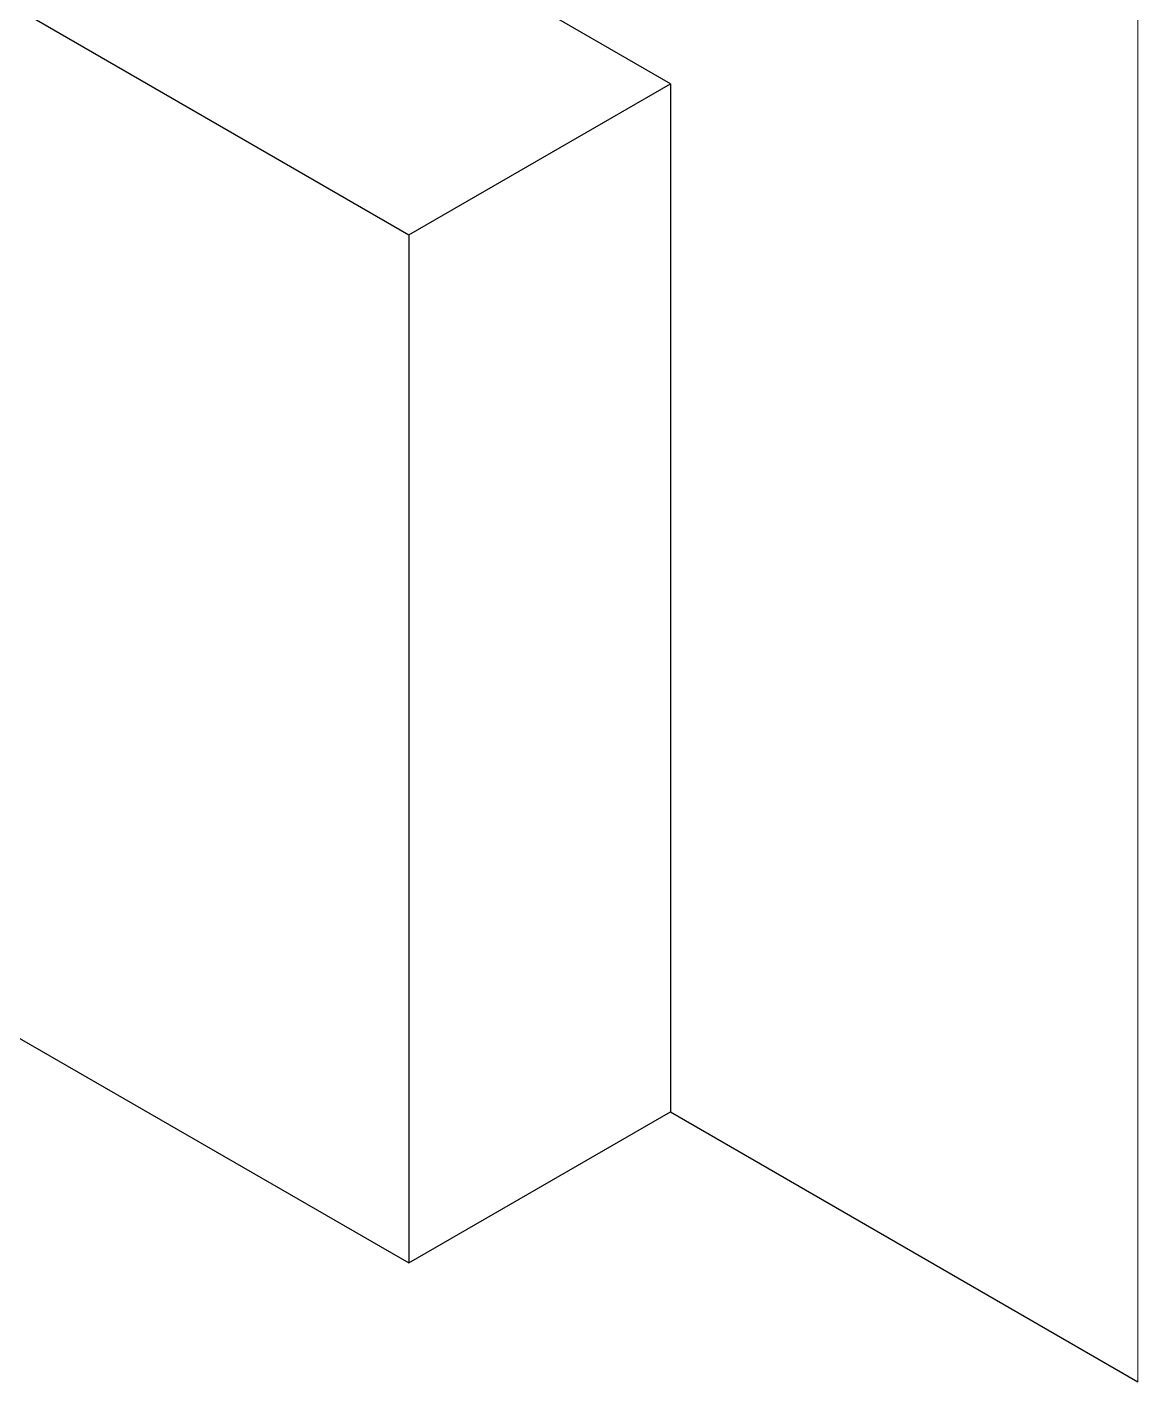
# Model space of a CAD drawing. Header units: millimetres. Extents: x -356 to 237, y 0 to 365.
# Drawn here: x -126.5 to -60.5, y 211.7 to 292.2 of the extents above; entities that cross this region are included whole.
import ezdxf

# ---------------------------------------------------------------- set-up
doc = ezdxf.new("R2010")
doc.units = ezdxf.units.MM

msp = doc.modelspace()

# ---------------------------------------------------------------- linework, layer by layer
at = {"color": 7, "linetype": 'Continuous', "lineweight": 25}
for p, q in [((-88.271, 288.87), (-114.01, 303.728)), ((-129.566, 294.748), (-103.828, 279.889)), ((-103.828, 279.889), (-88.271, 288.87)), ((-88.271, 288.87), (-88.271, 227.79)), ((-103.828, 279.889), (-103.828, 218.809)), ((-127.353, 232.39), (-103.828, 218.809)), ((-103.828, 218.809), (-88.271, 227.79)), ((-88.271, 227.79), (-60.474, 211.743))]:
    msp.add_line(p, q, dxfattribs=at)
at = {"color": 7, "linetype": 'Continuous', "lineweight": 18, "flags": 128}
msp.add_lwpolyline([(-60.474, 211.743), (-60.474, 308.185), (-60.474, 313.006)], dxfattribs=at)

doc.saveas('drawing.dxf')
